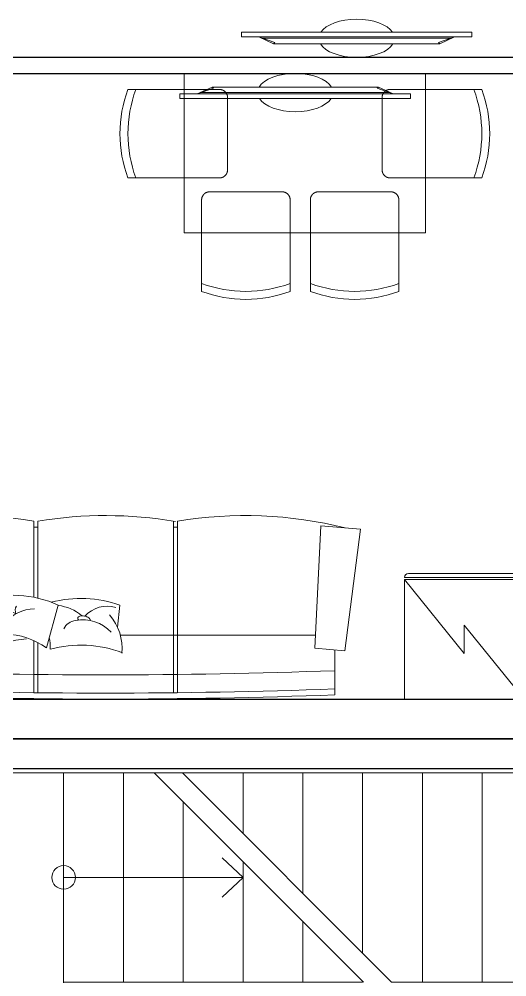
# Model space of a CAD drawing. Header units: millimetres. Extents: x 0 to 145404, y 0 to 194550.
# Drawn here: x 78792 to 81239, y 131202 to 136008 of the extents above; entities that cross this region are included whole.
import ezdxf

# ---------------------------------------------------------------- set-up
doc = ezdxf.new("R2010")
doc.units = ezdxf.units.MM
for name, pattern in [('ELGO_LTYPE0', [0]), ('Hidden', [1428.75, 952.5, -476.25]), ('HIDDEN2', [0.1875, 0.125, -0.0625])]:
    doc.linetypes.add(name, pattern=pattern)
for name, color, linetype, lineweight in [('АР - Лестница', 152, 'Continuous', 9), ('АР - Лестницы', 46, 'Continuous', 15), ('АР - Монолит', 56, 'Continuous', 30), ('АР - Обор. - Холодильник', 42, 'Continuous', 9), ('АР - Оборуд', 252, 'Continuous', 0), ('АР - Перегородки 80', 32, 'Continuous', 30), ('АР - утеплитель', 40, 'Continuous', 30)]:
    doc.layers.add(name, color=color, linetype=linetype, lineweight=lineweight)
doc.layers.add('АР - мебель', color=7, linetype='Continuous', lineweight=9, true_color=0x787878)

# ---------------------------------------------------------------- blocks, each defined once
blk = doc.blocks.new('*U152')
at = {"color": 0, "linetype": 'ELGO_LTYPE0'}
for p, q in [((-126.3, -578.5), (-126.3, 578.5)), ((-126.3, 578.5), (-103.1, 578.5)), ((-103.1, 578.5), (-103.1, -578.5)), ((-103.1, 491.5), (-68.5, 417.2)), ((-103.1, 489.1), (-96.1, 471.8)), ((-96.1, 471.8), (-96.1, -471.8)), ((-74.4, 410.8), (-96.1, 471.8)), ((-68.5, 417.2), (-74.4, 410.8)), ((-68.5, -417.2), (-68.5, 417.2)), ((-103.1, -491.5), (-68.5, -417.2)), ((-74.4, -410.8), (-96.1, -471.8)), ((-68.5, -417.2), (-74.4, -410.8)), ((-96.1, -471.8), (-103.1, -489.1)), ((-103.1, -578.5), (-126.3, -578.5))]:
    blk.add_line(p, q, dxfattribs=at)
for start_param, end_param in [(0.31972, 2.821873), (3.433141, 5.991637)]:
    blk.add_ellipse((-96.1, 0), major_axis=(0, 189.6), ratio=0.506784, start_param=start_param, end_param=end_param, dxfattribs=at)
blk = doc.blocks.new('*U154')
at = {"color": 0, "linetype": 'ELGO_LTYPE0'}
for p, q in [((-126.3, -578.5), (-126.3, 578.5)), ((-126.3, 578.5), (-103.1, 578.5)), ((-103.1, 578.5), (-103.1, -578.5)), ((-103.1, 491.5), (-68.5, 417.2)), ((-103.1, 489.1), (-96.1, 471.8)), ((-96.1, 471.8), (-96.1, -471.8)), ((-74.4, 410.8), (-96.1, 471.8)), ((-68.5, 417.2), (-74.4, 410.8)), ((-68.5, -417.2), (-68.5, 417.2)), ((-103.1, -491.5), (-68.5, -417.2)), ((-74.4, -410.8), (-96.1, -471.8)), ((-68.5, -417.2), (-74.4, -410.8)), ((-96.1, -471.8), (-103.1, -489.1)), ((-103.1, -578.5), (-126.3, -578.5))]:
    blk.add_line(p, q, dxfattribs=at)
for start_param, end_param in [(0.31972, 2.821873), (3.433141, 5.991637)]:
    blk.add_ellipse((-96.1, 0), major_axis=(0, 189.6), ratio=0.506784, start_param=start_param, end_param=end_param, dxfattribs=at)
blk = doc.blocks.new('ОГ39 на4персон стол800х1210')
for p, q in [((-1122.8, 294.4), (-1122.8, 60)), ((-678.8, 294.4), (-678.8, 60)), ((-577.4, 294.4), (-577.4, 60)), ((-133.4, 294.4), (-133.4, 60)), ((-1492.9, -275.5), (-1258.5, -275.5)), ((282.9, -275.5), (48.5, -275.5)), ((-1492.9, -719.5), (-1258.5, -719.5)), ((282.9, -719.5), (48.5, -719.5))]:
    blk.add_line(p, q)
at = {"linetype": 'Hidden', "ltscale": 10}
for p, q in [((-1122.8, 60), (-1122.8, -165.6)), ((-678.8, 60), (-678.8, -165.6)), ((-577.4, 60), (-577.4, -165.6)), ((-133.4, 60), (-133.4, -165.6)), ((-1082.8, -205.6), (-718.8, -205.6)), ((-537.4, -205.6), (-173.4, -205.6)), ((-1258.5, -275.5), (-1032.9, -275.5)), ((48.5, -275.5), (-177.1, -275.5)), ((-992.9, -315.5), (-992.9, -679.5)), ((-217.1, -315.5), (-217.1, -679.5)), ((-1258.5, -719.5), (-1032.9, -719.5)), ((48.5, -719.5), (-177.1, -719.5))]:
    blk.add_line(p, q, dxfattribs=at)
blk.add_lwpolyline([(0, -800), (-1210, -800), (-1210, 0), (0, 0)], close=True)
for centre, start, end in [((-900.8, -301.7), 69.5721, 110.4279), ((-900.8, -341.7), 69.5721, 110.4279), ((-355.4, -301.7), 69.5721, 110.4279), ((-355.4, -341.7), 69.5721, 110.4279), ((-896.8, -497.5), 159.5721, 200.4279), ((-856.8, -497.5), 159.5721, 200.4279), ((-353.2, -497.5), 339.5721, 20.4279), ((-313.2, -497.5), 339.5721, 20.4279)]:
    blk.add_arc(centre, 636, start, end)
for centre, start, end in [((-1082.8, -165.6), 180, 270), ((-718.8, -165.6), 270, 0), ((-537.4, -165.6), 180, 270), ((-173.4, -165.6), 270, 0), ((-1032.9, -315.5), 0, 90), ((-177.1, -315.5), 90, 180), ((-1032.9, -679.5), 270, 0), ((-177.1, -679.5), 180, 270)]:
    blk.add_arc(centre, 40, start, end, dxfattribs=at)
blk = doc.blocks.new('ММ404_2555х920')
for p, q in [((-1150, -20.9), (-1150, -245.9)), ((-360, -32.1), (-360, -892.6)), ((-340, -31.8), (-340, -892.6)), ((340, -31.8), (340, -283.8)), ((360, -32.1), (360, -293.8)), ((1150, -20.9), (1150, -245.9)), ((-1199.8, -241.6), (-1278.3, -852.1)), ((-1050.4, -254.7), (-1199.8, -241.6)), ((-1050.4, -254.7), (-1079.1, -869.5)), ((237.8, -471.1), (297.3, -256.4)), ((636.4, -491.8), (605.4, -246.1)), ((1050.4, -254.7), (1199.8, -241.6)), ((1050.4, -254.7), (1055.7, -369.5)), ((1199.8, -241.6), (1278.3, -852.1)), ((-1050, -320.9), (-73.8, -320.9)), ((614.8, -320.9), (774.2, -320.9)), ((699.6, -415.1), (774.5, -318.5)), ((971.6, -320.9), (1050, -320.9)), ((-72, -471.4), (-59.5, -361)), ((1026.9, -555.9), (1126.3, -464.2)), ((340, -506.7), (340, -892.6)), ((360, -511.1), (360, -892.6)), ((1062.9, -522.7), (1079.1, -869.5)), ((-1278.3, -852.1), (-1079.1, -869.5)), ((-360, -862.6), (-340, -862.6)), ((360, -862.6), (340, -862.6)), ((1278.3, -852.1), (1079.1, -869.5))]:
    blk.add_line(p, q)
for centre, radius, start, end in [((0, -31584.1), 31584.1, 87.91336, 92.08664), ((0, -31614.1), 31584.1, 87.91336, 92.08664), ((0, -31705.7), 31584.1, 87.91336, 92.08664), ((1051.5, -351.2), 279, 142.8813, 189.845), ((1340.9, 221.6), 656.3, 218.1576, 253.5046), ((125.1, 326.1), 596.6, 249.49, 284.837), ((171.1, -255.4), 253.6, 174.2138, 221.1774), ((531.3, -258.2), 253.6, 178.2735, 191.4911), ((507.2, 23.9), 350.1, 233.1763, 269.5481), ((320.7, 386.4), 693.6, 276.3104, 294.233), ((115.3, -200.3), 197.4, 223.3913, 280.2998), ((1030.6, -267.5), 217.1, 192.0588, 248.9674), ((142.6, -321.2), 73.7, 276.2548, 334.7839), ((353.1, -253.5), 199.6, 271.0714, 320.437), ((-8.8, -312.1), 154, 253.9474, 317.3193), ((85.8, -397.3), 8.22, 169.6884, 209.5966), ((85.8, -397.3), 8.22, 157.4969, 169.6884), ((98.3, -390.2), 22.6, 209.5966, 233.3414), ((108.2, -376.8), 39.2, 233.3414, 248.0956), ((117.3, -354.4), 63.4, 248.0956, 259.6884), ((117.3, -354.4), 63.4, 259.6884, 271.2811), ((117.8, -378.6), 39.2, 271.2811, 286.0353), ((260.5, -254), 216.6, 229.1241, 264.0995), ((122.4, -394.6), 22.6, 286.0353, 309.7802), ((119.1, -412.7), 22.6, 29.5966, 45.244), ((131.6, -405.6), 8.22, 309.7802, 349.6884), ((131.6, -405.6), 8.22, 349.6884, 29.5966), ((405.8, -444.2), 47.7, 332.0065, 20.3017), ((493.1, -362.9), 77.4, 236.7088, 274.5254), ((1206.8, 1.3), 656.3, 219.3826, 256.1006), ((850, -301.6), 169.4, 222.615, 285.9869), ((890.2, -435.7), 9.04, 138.356, 178.2641), ((890.2, -435.7), 9.04, 126.1645, 138.356), ((1388.4, -559.9), 279, 146.9411, 159.9368), ((125.1, 91.8), 596.6, 250.715, 284.3772), ((462.6, 9.9), 531, 244.9499, 289.1066), ((906, -436.2), 24.9, 178.2641, 202.009), ((923, -429.3), 43.2, 202.009, 216.7632), ((944.3, -413.4), 69.8, 216.7632, 228.356), ((944.3, -413.4), 69.8, 228.356, 239.9487), ((1136.3, -401), 238.2, 197.7917, 232.7671), ((931, -436.4), 43.2, 239.9487, 254.7029), ((926.1, -454.1), 24.9, 254.7029, 278.4478), ((928.5, -469.7), 9.04, 278.4478, 318.356), ((928.5, -469.7), 9.04, 318.356, 358.2641), ((912.6, -469.3), 24.9, 358.2641, 13.9116), ((987, -396.7), 81.1, 244.9224, 303.4515), ((896.2, -581.2), 162.4, 340.3859, 16.7607), ((-700, 1135.7), 2056.7, 255.8733, 279.5156), ((700, 1135.7), 2056.7, 260.4844, 284.1267), ((0, 1135.7), 2056.7, 260.2018, 279.5156)]:
    blk.add_arc(centre, radius, start, end)
blk = doc.blocks.new('холодильник')
at = {"layer": 'АР - Обор. - Холодильник'}
for p, q in [((0, 300), (0, -300)), ((600, 300), (0, 300)), ((600, -300), (600, 300)), ((610, 300), (610, -300)), ((610, 300), (610, 300)), ((630, -280), (630, 280)), ((0, -300), (600, -300)), ((610, -300), (610, -300))]:
    blk.add_line(p, q, dxfattribs=at)
blk.add_lwpolyline([(600, 300), (229.3, 0), (370.7, 0), (0, -300)], dxfattribs=at)
for centre, start, end in [((610, 280), 0, 90), ((610, -280), 270, 0)]:
    blk.add_arc(centre, 20, start, end, dxfattribs=at)
blk = doc.blocks.new('Квартира 2К 6450 тип 8-1 перекидная')
at = {"layer": 'АР - Монолит'}
blk.add_lwpolyline([(740, 1050), (740, 850), (5980, 850), (5980, 1050)], close=True, dxfattribs=at)
at = {"layer": 'АР - Перегородки 80', "elevation": 0}
blk.add_lwpolyline([(900, 4190), (900, 4270), (5980, 4270), (5980, 4190)], close=True, dxfattribs=at)
at = {"layer": 'АР - мебель', "xscale": -1}
for name, p, rotation in [('*U152', (3440, 4270, 0), 90), ('ММ404_2555х920', (4699.4, 1050), 180)]:
    blk.add_blockref(name, p, dxfattribs=dict(at, rotation=rotation))
at = {"layer": 'АР - мебель'}
for name, p, rotation in [('ОГ39 на4персон стол800х1210', (3094.9, 3390, 0), 180), ('*U154', (3748, 4190, 0), 90)]:
    blk.add_blockref(name, p, dxfattribs=dict(at, rotation=rotation))
at = {"layer": 'АР - Оборуд', "extrusion": (-7.57211e-14, 2.93808e-13, -1), "zscale": -1, "rotation": 90.00000000000001}
blk.add_blockref('холодильник', (-2900, 1050, 0), dxfattribs=at)
blk = doc.blocks.new('*U47')
at = {"layer": 'АР - Лестницы'}
for points in [[(900, 0), (795.8, 98.8)], [(0, 0), (900, 0)], [(900, 0), (795.8, -98.8)]]:
    blk.add_lwpolyline(points, dxfattribs=at)
blk.add_circle((0, 0), 59.2, dxfattribs=at)
blk = doc.blocks.new('Лестница 3000')
at = {"layer": 'АР - Лестница', "ltscale": 100}
for p, q in [((1270, 2315.7), (2320, 3365.7)), ((1270, 2174.3), (2320, 3224.3))]:
    blk.add_line(p, q, dxfattribs=at)
at = {"layer": 'АР - Лестница', "linetype": 'HIDDEN2', "ltscale": 100}
blk.add_lwpolyline([(0, 4940), (2340, 4940), (2340, 0), (0, 0)], close=True, dxfattribs=at)
at = {"layer": 'АР - Лестница', "ltscale": 100}
for points in [[(20, 3820), (2320, 3820), (2320, 4920), (20, 4920)], [(1270, 3820), (2320, 3820), (2320, 3520), (1270, 3520)], [(1270, 2020), (2320, 2020), (2320, 1720), (1270, 1720)], [(1270, 1720), (2320, 1720), (2320, 1420), (1270, 1420)]]:
    blk.add_lwpolyline(points, close=True, dxfattribs=at)
for points in [[(2174.3, 3220), (1270, 3220), (1270, 3520), (2320, 3520), (2320, 3220), (2315.7, 3220)], [(1874.3, 2920), (1270, 2920), (1270, 3220), (2174.3, 3220)], [(2315.7, 3220), (2320, 3220), (2320, 2920), (2015.7, 2920)], [(1574.3, 2620), (1270, 2620), (1270, 2920), (1874.3, 2920)], [(2015.7, 2920), (2320, 2920), (2320, 2620), (1715.7, 2620)], [(1274.3, 2320), (1270, 2320), (1270, 2620), (1574.3, 2620)], [(1715.7, 2620), (2320, 2620), (2320, 2320), (1415.7, 2320)], [(1415.7, 2320), (2320, 2320), (2320, 2020), (1270, 2020), (1270, 2174.3)]]:
    blk.add_lwpolyline(points, dxfattribs=at)
at = {"layer": 'АР - Лестница', "xscale": -1, "rotation": 89.99999999999993}
blk.add_blockref('*U47', (1795, 3820), dxfattribs=at)
blk = doc.blocks.new('Лестничная клетка Н1 9000 тип 12')
at = {"layer": 'АР - Монолит'}
blk.add_lwpolyline([(740, -9200), (740, -9000), (6030, -9000), (6030, -9200)], close=True, dxfattribs=at)
at = {"layer": 'АР - утеплитель'}
blk.add_lwpolyline([(940, -9000), (940, -8850), (6030, -8850), (6030, -9000)], close=True, dxfattribs=at)
at = {"layer": 'АР - Лестница', "rotation": 270}
blk.add_blockref('Лестница 3000', (1090, -6510), dxfattribs=at)
blk = doc.blocks.new('V_Section_2')
blk.add_blockref('Квартира 2К 6450 тип 8-1 перекидная', (8950, -7500, 0))
at = {"xscale": -1, "rotation": 180}
blk.add_blockref('Лестничная клетка Н1 9000 тип 12', (8950, -15650, 0), dxfattribs=at)

msp = doc.modelspace()

# ---------------------------------------------------------------- block references
at = {"xscale": -1}
msp.add_blockref('V_Section_2', (92875.5, 139046.1, 0), dxfattribs=at)

doc.saveas('drawing.dxf')
